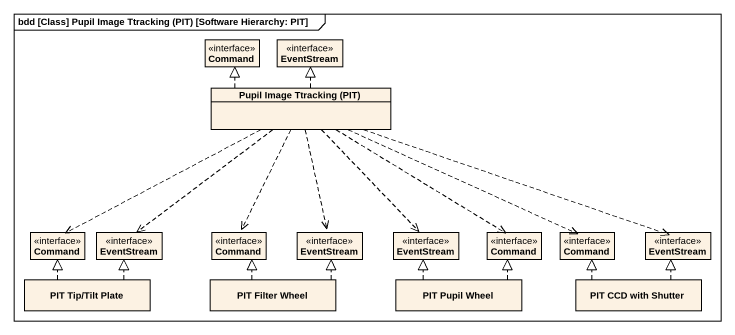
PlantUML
@startuml
mainframe bdd [Class] Pupil Image Ttracking (PIT) [Software Hierarchy: PIT]
hide circle
hide empty members
interface Command
interface EventStream
class "Pupil Image Ttracking (PIT)" as Pupil_Image_Ttracking_PIT
interface "Command" as Command_2
interface "EventStream" as EventStream_2
interface "Command" as Command_3
interface "EventStream" as EventStream_3
interface "EventStream" as EventStream_4
interface "Command" as Command_4
interface "Command" as Command_5
interface "EventStream" as EventStream_5
class "PIT Tip/Tilt Plate" as PIT_Tip_Tilt_Plate
class "PIT Filter Wheel" as PIT_Filter_Wheel
class "PIT Pupil Wheel" as PIT_Pupil_Wheel
class "PIT CCD with Shutter" as PIT_CCD_with_Shutter
Pupil_Image_Ttracking_PIT .up.|> Command
Pupil_Image_Ttracking_PIT .up.|> EventStream
Pupil_Image_Ttracking_PIT .left.> Command_2
Pupil_Image_Ttracking_PIT ..> EventStream_2
Pupil_Image_Ttracking_PIT ..> Command_3
Pupil_Image_Ttracking_PIT ..> EventStream_3
Pupil_Image_Ttracking_PIT ..> EventStream_4
Pupil_Image_Ttracking_PIT ..> Command_4
Pupil_Image_Ttracking_PIT .right.> Command_5
Pupil_Image_Ttracking_PIT .right.> EventStream_5
PIT_Tip_Tilt_Plate .up.|> Command_2
PIT_Tip_Tilt_Plate .up.|> EventStream_2
PIT_Filter_Wheel .up.|> Command_3
PIT_Filter_Wheel .up.|> EventStream_3
PIT_Pupil_Wheel .up.|> EventStream_4
PIT_Pupil_Wheel .up.|> Command_4
PIT_CCD_with_Shutter .up.|> Command_5
PIT_CCD_with_Shutter .up.|> EventStream_5
@enduml
